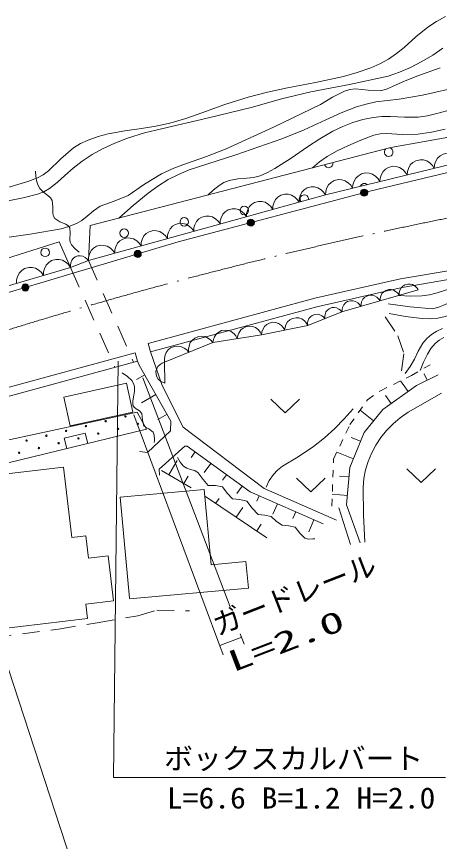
# Model space of a CAD drawing. Units: millimetres, scale not verified. Extents: x 73002 to 713002, y 433 to 360433.
# Drawn here: x 339230 to 368615, y 242082 to 299332 of the extents above; entities that cross this region are included whole.
import ezdxf
from ezdxf.enums import TextEntityAlignment as Align

# ---------------------------------------------------------------- set-up
doc = ezdxf.new("R2010")
doc.units = ezdxf.units.MM
doc.header["$LTSCALE"] = 1000
for name, pattern in [('USER1', [7.000001, 5.508197, -0.688525, 0.114754, -0.688525]), ('USER2', [1, 0.5, -0.5]), ('USER4', [2.5, 1.5, -1]), ('USER5', [2, 1.2, -0.8])]:
    doc.linetypes.add(name, pattern=pattern)
for name, color, linetype, lineweight in [('S-BGD', 1, 'Continuous', 13), ('S-BGD-HTXT', 6, 'Continuous', 13), ('S-BMK', 5, 'USER1', 13)]:
    doc.layers.add(name, color=color, linetype=linetype, lineweight=lineweight)
doc.styles.add('ＭＳ ゴシック', font='')
doc.styles.get('ＭＳ ゴシック').set_extended_font_data('MS Gothic')

# ---------------------------------------------------------------- blocks, each defined once
blk = doc.blocks.new('BUHIN47')
at = {"color": 1, "linetype": 'Continuous', "lineweight": 13}
blk.add_lwpolyline([(839, 342), (698, 510), (530, 632), (291, 750), (66, 776), (-157, 758), (-418, 652), (-589, 509), (-733, 333), (-821, 81), (-851, -122), (-839, -342)], dxfattribs=at)
blk = doc.blocks.new('BUHIN48')
at = {"color": 1, "linetype": 'Continuous', "lineweight": 13}
blk.add_lwpolyline([(846, 136), (751, 320), (623, 469), (428, 628), (226, 700), (17, 731), (-245, 689), (-434, 594), (-603, 463), (-738, 250), (-809, 70), (-846, -136)], dxfattribs=at)
blk = doc.blocks.new('BUHIN49')
at = {"color": 1, "linetype": 'Continuous', "lineweight": 13}
blk.add_lwpolyline([(801, 161), (703, 333), (576, 470), (384, 615), (189, 675), (-11, 697), (-260, 647), (-436, 549), (-592, 418), (-713, 210), (-774, 36), (-801, -161)], dxfattribs=at)
blk = doc.blocks.new('BUHIN50')
at = {"color": 1, "linetype": 'Continuous', "lineweight": 13}
blk.add_lwpolyline([(594, 232), (496, 352), (379, 440), (212, 525), (54, 545), (-103, 535), (-287, 463), (-409, 364), (-512, 241), (-577, 65), (-600, -77), (-594, -232)], dxfattribs=at)
blk = doc.blocks.new('BUHIN51')
at = {"color": 1, "linetype": 'Continuous', "lineweight": 13}
blk.add_lwpolyline([(662, 194), (568, 331), (450, 437), (279, 545), (110, 582), (-60, 586), (-265, 526), (-406, 431), (-529, 309), (-615, 125), (-653, -26), (-662, -194)], dxfattribs=at)
blk = doc.blocks.new('BUHIN52')
at = {"color": 1, "linetype": 'Continuous', "lineweight": 13}
blk.add_lwpolyline([(937, 277), (803, 472), (637, 621), (393, 774), (154, 825), (-87, 830), (-378, 745), (-577, 609), (-750, 436), (-872, 176), (-926, -39), (-937, -277)], dxfattribs=at)
blk = doc.blocks.new('BUHIN69')
at = {"color": 1, "linetype": 'Continuous', "lineweight": 13}
blk.add_lwpolyline([(946, 229), (822, 430), (664, 587), (429, 750), (193, 813), (-46, 830), (-339, 759), (-544, 634), (-725, 470), (-859, 217), (-923, 6), (-946, -229)], dxfattribs=at)
blk = doc.blocks.new('BUHIN70')
at = {"color": 1, "linetype": 'Continuous', "lineweight": 13}
blk.add_lwpolyline([(914, 253), (788, 445), (629, 593), (394, 744), (163, 798), (-71, 807), (-354, 729), (-550, 601), (-721, 435), (-844, 185), (-900, -23), (-914, -253)], dxfattribs=at)
blk = doc.blocks.new('BUHIN85')
at = {"color": 1, "linetype": 'Continuous', "lineweight": 13}
for radius in [249, 220, 191, 161, 132, 97.5, 67.5, 38.8, 7.5]:
    blk.add_circle((0, 0), radius, dxfattribs=at)
blk = doc.blocks.new('BUHIN86')
at = {"color": 1, "linetype": 'Continuous', "lineweight": 13}
for radius in [249, 220, 191, 161, 132, 97.5, 67.5, 38.8, 7.5]:
    blk.add_circle((0, 0), radius, dxfattribs=at)
blk = doc.blocks.new('BUHIN213')
at = {"color": 1, "linetype": 'Continuous', "lineweight": 13}
blk.add_lwpolyline([(-1000, 475), (0, -470), (1000, 475)], dxfattribs=at)

msp = doc.modelspace()

# ---------------------------------------------------------------- linework, layer by layer
at = {"layer": 'S-BGD'}
for p, q in [((365238, 290230), (389834, 294724)), ((344343, 284818), (365238, 290230)), ((372038, 289712), (360687, 286959)), ((360687, 286959), (344226, 282401)), ((344226, 282401), (344343, 284818)), ((310641, 273693), (342197, 283689)), ((342197, 283689), (342980, 281921)), ((365904, 281117), (378057, 283214)), ((342980, 281921), (344226, 282401)), ((378167, 282624), (366021, 280529)), ((342980, 281921), (311107, 272507)), ((359957, 279775), (365904, 281117)), ((366021, 280529), (360102, 279193)), ((361835, 278826), (367129, 280375)), ((348383, 276639), (359957, 279775)), ((360102, 279193), (348540, 276060)), ((359459, 277896), (361835, 278826)), ((356257, 277251), (359459, 277896)), ((352874, 276708), (356257, 277251)), ((348383, 276639), (348540, 276060)), ((349517, 275340), (352874, 276708)), ((334339, 272412), (347469, 275990)), ((347469, 275990), (347627, 275411)), ((348540, 276060), (349356, 273727)), ((347627, 275411), (334489, 271831)), ((347627, 275411), (347759, 275145)), ((347759, 275145), (349957, 271249)), ((349543, 273893), (349517, 275340)), ((348144, 274461), (347573, 274139)), ((348009, 274261), (354063, 258362)), ((368511, 274462), (367020, 273717)), ((367766, 274090), (367542, 274538)), ((346867, 273880), (342515, 272920)), ((347308, 271882), (346867, 273880)), ((349356, 273727), (350806, 270828)), ((367020, 273717), (364667, 272070)), ((366432, 273305), (365910, 274051)), ((348915, 273095), (347910, 272527)), ((342515, 272920), (342953, 270934)), ((365255, 272481), (364865, 273039)), ((364020, 271265), (363095, 272009)), ((364667, 272070), (363372, 270461)), ((337127, 269606), (347617, 271874)), ((342953, 270921), (347308, 271882)), ((347380, 271693), (353585, 255029)), ((347617, 271874), (348260, 270689)), ((349687, 271728), (349052, 271369)), ((349933, 270573), (349957, 271249)), ((350806, 270828), (356444, 266580)), ((348260, 270689), (338650, 268354)), ((348325, 269076), (349933, 270573)), ((363372, 270461), (362392, 268029)), ((363127, 269853), (362480, 270114)), ((347784, 269145), (348325, 269076)), ((350931, 269519), (349143, 267912)), ((351093, 269511), (350931, 269519)), ((351088, 269515), (355458, 266340)), ((351634, 269118), (351353, 268731)), ((362637, 268637), (361484, 269102)), ((349819, 267532), (350389, 268513)), ((329785, 266546), (342486, 268061)), ((342486, 268061), (343069, 263172)), ((352727, 268324), (352257, 267678)), ((362392, 268029), (362156, 265440)), ((349143, 267912), (349157, 267510)), ((351374, 266628), (349301, 267834)), ((350855, 266930), (351145, 267427)), ((353819, 267530), (353545, 267153)), ((362333, 267382), (361661, 267443)), ((352267, 266501), (346436, 265967)), ((352744, 261280), (352267, 266501)), ((354912, 266737), (354543, 266229)), ((355458, 266340), (360522, 264118)), ((356444, 266580), (361451, 264374)), ((346436, 265967), (347077, 258969)), ((356628, 263158), (352354, 266018)), ((353066, 265541), (353299, 265890)), ((356091, 266062), (355936, 265707)), ((362215, 266087), (361166, 266183)), ((354491, 264588), (354945, 265267)), ((357357, 265507), (357041, 264786)), ((361610, 265228), (362427, 262702)), ((362156, 265440), (363103, 262809)), ((358623, 264951), (358420, 264487)), ((355915, 263635), (356228, 264101)), ((359889, 264395), (359526, 263568)), ((343069, 263172), (344047, 263288)), ((344047, 263288), (344231, 261748)), ((344231, 261748), (345591, 261910)), ((345591, 261910), (345964, 258783)), ((355173, 261503), (352744, 261280)), ((355341, 259668), (355173, 261503)), ((347077, 258911), (355341, 259668)), ((345964, 258783), (344046, 258554)), ((344046, 258554), (344166, 257547)), ((344166, 257547), (336224, 256600)), ((354775, 256493), (355047, 255779)), ((353355, 255681), (354880, 256264))]:
    msp.add_line(p, q, dxfattribs=at)
at = {"layer": 'S-BGD', "linetype": 'USER4'}
for p, q in [((344226, 282401), (347370, 275341)), ((342980, 281921), (346068, 274986))]:
    msp.add_line(p, q, dxfattribs=at)
at = {"layer": 'S-BGD', "linetype": 'USER5'}
for p, q in [((364833, 278480), (365730, 277170)), ((365730, 277170), (366144, 275928)), ((366144, 275928), (365937, 274548)), ((344836, 257267), (347661, 257747)), ((347661, 257747), (348981, 258143)), ((348981, 258143), (351241, 258086)), ((342152, 256815), (344836, 257267)), ((337659, 256250), (342152, 256815))]:
    msp.add_line(p, q, dxfattribs=at)
at = {"layer": 'S-BGD', "linetype": 'USER2'}
for p, q in [((366667, 274423), (368040, 275208)), ((364510, 273364), (366667, 274423)), ((363608, 272736), (364510, 273364)), ((362392, 271010), (363608, 272736)), ((361254, 268618), (362392, 271010)), ((361136, 265362), (361254, 268618))]:
    msp.add_line(p, q, dxfattribs=at)
at = {"layer": 'S-BGD'}
for points in [[(337980, 287280), (339330, 287678), (340022, 287880), (340682, 288135), (341087, 288354), (341461, 288624), (342310, 289444), (343200, 290219), (343688, 290513), (344216, 290760), (344893, 291001), (345601, 291188), (346757, 291408), (347915, 291567), (348899, 291716), (349882, 291926), (350991, 292255), (352095, 292646), (353699, 293219), (355327, 293736), (356678, 294091), (358050, 294390), (359996, 294748), (361940, 295167), (362890, 295437), (363834, 295769), (364460, 296038), (365065, 296364), (365627, 296753), (366155, 297191), (366960, 297913), (367808, 298592), (368401, 298985), (369037, 299332)], [(338653, 286541), (339685, 286740), (340685, 286995), (341120, 287170), (341527, 287398), (342066, 287813), (342585, 288290), (343172, 288818), (343802, 289304), (344489, 289756), (345206, 290154), (346067, 290551), (346951, 290893), (348118, 291249), (349305, 291547), (352476, 292270), (355621, 293049), (357643, 293610), (359687, 294114), (362365, 294622), (365044, 295192), (365833, 295463), (366609, 295793), (367389, 296198), (368147, 296660), (368845, 297134)], [(338057, 283929), (340191, 284237), (342327, 284606), (342871, 284751), (343400, 284956), (343781, 285186), (344141, 285474), (344576, 285848), (345048, 286172), (346026, 286509), (346980, 286903), (348127, 287691), (349305, 288425), (350151, 288805), (351033, 289135), (352432, 289613), (353805, 290146), (357086, 291661), (360340, 293230), (361175, 293723), (362022, 294152), (362387, 294267), (362768, 294322), (363648, 294213), (364522, 294165), (364937, 294285), (365353, 294471), (366231, 294876), (367117, 295219), (368668, 295761)], [(308593, 271280), (328098, 277025), (350450, 283687), (363780, 287212), (371408, 289046), (382078, 290784), (398091, 292860), (405091, 293633), (421119, 294502), (430374, 294260), (443698, 292860), (483657, 286681), (518057, 280163), (533153, 278425), (566326, 275383), (594271, 272004), (605436, 269880)], [(346345, 285336), (347331, 286220), (348367, 287068), (349056, 287567), (349776, 288014), (350486, 288374), (351233, 288684), (354468, 289742), (357667, 290852), (359202, 291472), (360729, 292154), (361779, 292636), (362855, 293063), (363510, 293259), (364190, 293399), (365806, 293602), (367423, 293865), (370089, 294477)], [(352525, 286937), (352883, 287291), (353299, 287615), (353639, 287811), (354008, 287953), (354602, 288060), (355223, 288111), (355700, 288167), (356162, 288283), (356676, 288501), (357168, 288776), (358315, 289499), (359437, 290277), (360306, 290848), (361207, 291366), (361891, 291699), (362599, 291976), (363299, 292184), (364013, 292332), (364607, 292398), (365206, 292404), (366175, 292340), (367135, 292337), (367780, 292435), (368430, 292596), (369477, 292885)], [(359802, 288822), (360279, 289239), (360800, 289612), (361508, 290011), (362254, 290362), (363153, 290759), (364063, 291096), (364486, 291183), (364929, 291211), (366020, 291155), (367110, 291159), (368057, 291307), (369008, 291516)], [(343590, 282972), (343296, 283210), (343055, 283483), (342968, 283665), (342935, 283882), (342963, 284298), (342929, 284667), (342826, 284806), (342666, 284913), (342248, 285093), (341888, 285313), (341802, 285471), (341765, 285670), (341766, 286127), (341707, 286567), (341590, 286749), (341413, 286909), (341103, 287136), (340846, 287397), (340711, 287653), (340626, 287951), (340577, 288259), (340545, 288589)], [(365794, 279978), (366591, 279930), (367379, 279942), (367918, 280017), (368448, 280153), (369395, 280456), (370354, 280701), (372146, 280995), (373927, 281349), (376805, 282060), (379706, 282714), (381291, 283021), (382888, 283268), (386587, 283683), (390294, 284038), (394225, 284159), (398164, 284342), (400763, 284749), (403361, 285179)], [(365044, 279386), (366582, 279187), (368130, 279051), (368568, 279169), (368997, 279347), (369781, 279665), (370586, 279927), (372041, 280309), (373525, 280635), (375558, 281118), (377611, 281543), (381693, 282316), (385788, 283030), (387117, 283184), (388452, 283277), (392020, 283364), (395579, 283512), (397678, 283701), (399769, 283949), (401855, 284220), (403955, 284477)], [(365125, 278717), (366249, 278516), (367408, 278370), (367961, 278353), (368506, 278396), (368996, 278507), (369481, 278680), (370446, 279103), (371434, 279470), (374208, 280189), (377006, 280853), (380536, 281513), (384094, 282118), (385559, 282321), (387029, 282465), (392010, 282709), (396998, 283010), (400517, 283349), (404052, 283628), (404929, 283681), (405817, 283732)], [(344226, 282401), (344124, 282526), (344003, 282619), (343829, 282709), (343663, 282731), (343498, 282721), (343305, 282647), (343177, 282544), (343069, 282416), (343000, 282233), (342975, 282084), (342980, 281921)], [(366231, 274565), (366576, 275044), (366869, 275551), (367137, 276118), (367463, 276665), (367740, 276984), (368066, 277268), (368427, 277499), (368824, 277680)], [(367271, 274768), (367491, 275344), (367771, 275911), (368019, 276284), (368320, 276629), (368594, 276861), (368908, 277047)], [(349517, 275340), (349352, 275282), (349212, 275193), (349056, 275049), (348972, 274889), (348921, 274718), (348925, 274494), (348982, 274325), (349071, 274167), (349233, 274029), (349376, 273948), (349543, 273893)], [(346579, 274606), (346942, 274347), (347240, 274063), (347358, 273875), (347421, 273657), (347421, 273308), (347358, 272931), (347302, 272632), (347311, 272361), (347396, 272223), (347545, 272106), (347770, 271961), (347945, 271775), (347984, 271309), (348076, 270900), (348432, 270716), (348736, 270488), (348802, 270280), (348813, 270034), (348806, 269908), (348796, 269769)], [(363429, 262860), (363339, 264747), (363309, 266651), (363366, 267266), (363482, 267873), (363656, 268449), (363890, 269016), (364189, 269577), (364538, 270106), (364941, 270605), (365394, 271070), (365888, 271489), (366428, 271866), (368754, 273197)], [(356563, 266663), (356793, 267124), (357074, 267553), (357366, 267854), (357711, 268121), (358808, 268783), (359865, 269492), (360624, 270087), (361354, 270738), (362000, 271405), (362609, 272108)], [(344184, 269699), (344007, 270428), (342549, 270074), (342726, 269345)], [(350418, 268729), (350611, 268406), (350842, 268135), (351062, 267998), (351328, 267907), (351608, 267816), (351854, 267671), (352193, 267194), (352550, 266796), (353056, 266776), (353533, 266691), (353861, 266252), (354225, 265865), (354748, 265813), (355237, 265698), (355609, 265207), (356015, 264772), (356478, 264729), (356925, 264627), (357286, 264299), (357676, 264026), (358152, 263985), (358585, 263889), (358903, 263477), (359254, 263123), (359510, 263070), (359810, 263075), (359876, 263079), (359943, 263085)]]:
    msp.add_lwpolyline(points, dxfattribs=at)
for centre, radius in [((355055, 285867), 298), ((350887, 285078), 298), ((346718, 284290), 298), ((341223, 282966), 298), ((346802, 271577), 49.8), ((344053, 270909), 49.8), ((345428, 271243), 49.8), ((347656, 271057), 49.8), ((341305, 270242), 49.8), ((342679, 270576), 49.8), ((344907, 270389), 49.8), ((346282, 270723), 49.8), ((339931, 269908), 49.8), ((342159, 269722), 49.8), ((343533, 270055), 49.8), ((339410, 269054), 49.8), ((340785, 269388), 49.8)]:
    msp.add_circle(centre, radius, dxfattribs=at)
for centre, start, end in [((365083, 289923), 134.6119, 74.4309), ((360914, 289134), 199.0397, 10.0031), ((363393, 287444), 47.4896, 159.7766), ((359224, 286656), 356.336, 214.6214)]:
    msp.add_arc(centre, 298, start, end, dxfattribs=at)
at = {"layer": 'S-BGD-HTXT'}
for p, q in [((346298, 275416), (345967, 246524)), ((331690, 275352), (345719, 232509)), ((345967, 246524), (369029, 246524))]:
    msp.add_line(p, q, dxfattribs=at)
at = {"layer": 'S-BMK'}
msp.add_arc((430395, -19651), 311078, 98.58432, 108.49976, dxfattribs=at)

# ---------------------------------------------------------------- block references
at = {"layer": 'S-BGD'}
for name, p in [('BUHIN69', (369200, 289024)), ('BUHIN69', (367309, 288565)), ('BUHIN69', (365417, 288106)), ('BUHIN69', (361633, 287188)), ('BUHIN69', (363525, 287647)), ('BUHIN70', (359772, 286706)), ('BUHIN70', (357943, 286199)), ('BUHIN86', (363383, 287106)), ('BUHIN70', (356114, 285693)), ('BUHIN70', (354285, 285186)), ('BUHIN70', (352457, 284680)), ('BUHIN86', (355506, 285024)), ('BUHIN70', (350628, 284173)), ('BUHIN70', (346970, 283160)), ('BUHIN70', (348799, 283667)), ('BUHIN70', (345141, 282654)), ('BUHIN85', (347653, 282854)), ('BUHIN52', (342043, 281644)), ('BUHIN52', (340168, 281090)), ('BUHIN85', (339845, 280526)), ('BUHIN51', (366467, 280182)), ('BUHIN51', (363820, 279407)), ('BUHIN51', (365144, 279794)), ('BUHIN51', (362497, 279020)), ('BUHIN50', (361241, 278593)), ('BUHIN49', (358659, 277735)), ('BUHIN50', (360053, 278129)), ('BUHIN48', (355411, 277115)), ('BUHIN49', (357058, 277412)), ('BUHIN47', (352035, 276366)), ('BUHIN48', (353720, 276844)), ('BUHIN47', (350356, 275682)), ('BUHIN213', (357888, 272304)), ('BUHIN213', (367340, 267457)), ('BUHIN213', (359681, 266827))]:
    msp.add_blockref(name, p, dxfattribs=at)

# ---------------------------------------------------------------- texts
at = {"layer": 'S-BGD', "style": 'ＭＳ ゴシック'}
msp.add_text('ガードレール', height=1466, rotation=21.3, dxfattribs=at).set_placement((353367, 255944), align=Align.BOTTOM_LEFT)
at = {"layer": 'S-BGD', "style": 'ＭＳ ゴシック', "width": 1.7}
msp.add_text('L=2.0', height=1466, rotation=21, dxfattribs=at).set_placement((354412, 253393), align=Align.BOTTOM_LEFT)
at = {"layer": 'S-BGD-HTXT', "style": 'ＭＳ ゴシック'}
msp.add_text('ボックスカルバート', height=1466, dxfattribs=at).set_placement((349484, 246668), align=Align.BOTTOM_LEFT)
at = {"layer": 'S-BGD-HTXT', "style": 'ＭＳ ゴシック', "width": 1.1}
msp.add_text('L=6.6 B=1.2 H=2.0', height=1466, dxfattribs=at).set_placement((349676, 243931), align=Align.BOTTOM_LEFT)

doc.saveas('drawing.dxf')
